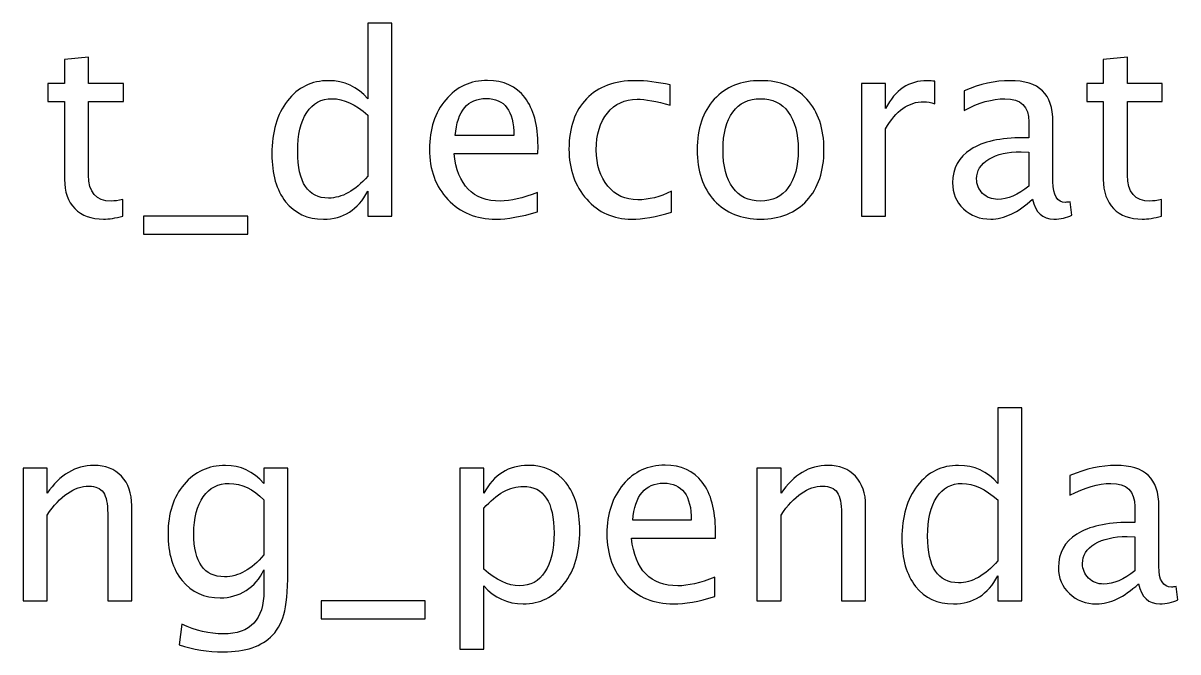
# Model space of a CAD drawing. Header units: centimetres. Extents: x -44 to 28.8, y -28.8 to 43.3.
# Drawn here: x -14.02 to -4.25, y 37.99 to 43.3 of the extents above; entities that cross this region are included whole.
import ezdxf

# ---------------------------------------------------------------- set-up
doc = ezdxf.new("R2010")
doc.units = ezdxf.units.CM
doc.header["$MEASUREMENT"] = 0
doc.layers.add('Layer 1', color=7, linetype='Continuous')

msp = doc.modelspace()

# ---------------------------------------------------------------- linework, layer by layer
at = {"layer": 'Layer 1'}
for points, knots in [([(-11.10209, 41.67044), (-11.10209, 41.67044), (-11.10209, 41.88105), (-11.10209, 41.88105), (-11.10209, 41.88105), (-11.18499, 41.72371), (-11.30987, 41.64504), (-11.47674, 41.64504), (-11.47674, 41.64504), (-11.6122, 41.64504), (-11.71874, 41.69408), (-11.79635, 41.7925), (-11.79635, 41.7925), (-11.87396, 41.89093), (-11.91277, 42.02534), (-11.91277, 42.19573), (-11.91277, 42.19573), (-11.91277, 42.38199), (-11.86867, 42.53192), (-11.78083, 42.64552), (-11.78083, 42.64552), (-11.69264, 42.75876), (-11.57692, 42.81556), (-11.43334, 42.81556), (-11.43334, 42.81556), (-11.30035, 42.81556), (-11.18957, 42.76476), (-11.10209, 42.66281), (-11.10209, 42.66281), (-11.10209, 42.66281), (-11.10209, 43.30239), (-11.10209, 43.30239), (-11.10209, 43.30239), (-11.10209, 43.30239), (-10.89888, 43.30239), (-10.89888, 43.30239), (-10.89888, 43.30239), (-10.89888, 43.30239), (-10.89888, 41.67044), (-10.89888, 41.67044), (-10.89888, 41.67044), (-10.89888, 41.67044), (-11.10209, 41.67044), (-11.10209, 41.67044)], [0, 0, 0, 0, 0.0833333, 0.0833333, 0.0833333, 0.0833333, 0.1666667, 0.1666667, 0.1666667, 0.1666667, 0.25, 0.25, 0.25, 0.25, 0.3333333, 0.3333333, 0.3333333, 0.3333333, 0.4166667, 0.4166667, 0.4166667, 0.4166667, 0.5, 0.5, 0.5, 0.5, 0.5833333, 0.5833333, 0.5833333, 0.5833333, 0.6666667, 0.6666667, 0.6666667, 0.6666667, 0.75, 0.75, 0.75, 0.75, 0.8333333, 0.8333333, 0.8333333, 0.8333333, 1, 1, 1, 1]), ([(-13.17219, 41.67079), (-13.23498, 41.65351), (-13.28966, 41.64504), (-13.33588, 41.64504), (-13.33588, 41.64504), (-13.43959, 41.64504), (-13.52038, 41.67467), (-13.57824, 41.73394), (-13.57824, 41.73394), (-13.63645, 41.79321), (-13.66537, 41.8754), (-13.66537, 41.98088), (-13.66537, 41.98088), (-13.66537, 41.98088), (-13.66537, 42.63987), (-13.66537, 42.63987), (-13.66537, 42.63987), (-13.66537, 42.63987), (-13.80578, 42.63987), (-13.80578, 42.63987), (-13.80578, 42.63987), (-13.80578, 42.63987), (-13.80578, 42.79228), (-13.80578, 42.79228), (-13.80578, 42.79228), (-13.80578, 42.79228), (-13.66537, 42.79228), (-13.66537, 42.79228), (-13.66537, 42.79228), (-13.66537, 42.79228), (-13.66537, 42.99512), (-13.66537, 42.99512), (-13.66537, 42.99512), (-13.66537, 42.99512), (-13.46217, 43.01453), (-13.46217, 43.01453), (-13.46217, 43.01453), (-13.46217, 43.01453), (-13.46217, 42.79228), (-13.46217, 42.79228), (-13.46217, 42.79228), (-13.46217, 42.79228), (-13.16796, 42.79228), (-13.16796, 42.79228), (-13.16796, 42.79228), (-13.16796, 42.79228), (-13.16796, 42.63987), (-13.16796, 42.63987), (-13.16796, 42.63987), (-13.16796, 42.63987), (-13.46217, 42.63987), (-13.46217, 42.63987), (-13.46217, 42.63987), (-13.46217, 42.63987), (-13.46217, 42.01757), (-13.46217, 42.01757), (-13.46217, 42.01757), (-13.46217, 41.87082), (-13.39832, 41.79744), (-13.27097, 41.79744), (-13.27097, 41.79744), (-13.2438, 41.79744), (-13.21099, 41.80203), (-13.17219, 41.81085), (-13.17219, 41.81085), (-13.17219, 41.81085), (-13.17219, 41.67079), (-13.17219, 41.67079)], [0, 0, 0, 0, 0.0555556, 0.0555556, 0.0555556, 0.0555556, 0.1111111, 0.1111111, 0.1111111, 0.1111111, 0.1666667, 0.1666667, 0.1666667, 0.1666667, 0.2222222, 0.2222222, 0.2222222, 0.2222222, 0.2777778, 0.2777778, 0.2777778, 0.2777778, 0.3333333, 0.3333333, 0.3333333, 0.3333333, 0.3888889, 0.3888889, 0.3888889, 0.3888889, 0.4444444, 0.4444444, 0.4444444, 0.4444444, 0.5, 0.5, 0.5, 0.5, 0.5555556, 0.5555556, 0.5555556, 0.5555556, 0.6111111, 0.6111111, 0.6111111, 0.6111111, 0.6666667, 0.6666667, 0.6666667, 0.6666667, 0.7222222, 0.7222222, 0.7222222, 0.7222222, 0.7777778, 0.7777778, 0.7777778, 0.7777778, 0.8333333, 0.8333333, 0.8333333, 0.8333333, 0.8888889, 0.8888889, 0.8888889, 0.8888889, 1, 1, 1, 1]), ([(-4.39154, 41.67079), (-4.45433, 41.65351), (-4.50901, 41.64504), (-4.55523, 41.64504), (-4.55523, 41.64504), (-4.65894, 41.64504), (-4.73973, 41.67467), (-4.79759, 41.73394), (-4.79759, 41.73394), (-4.8558, 41.79321), (-4.88472, 41.8754), (-4.88472, 41.98088), (-4.88472, 41.98088), (-4.88472, 41.98088), (-4.88472, 42.63987), (-4.88472, 42.63987), (-4.88472, 42.63987), (-4.88472, 42.63987), (-5.02513, 42.63987), (-5.02513, 42.63987), (-5.02513, 42.63987), (-5.02513, 42.63987), (-5.02513, 42.79228), (-5.02513, 42.79228), (-5.02513, 42.79228), (-5.02513, 42.79228), (-4.88472, 42.79228), (-4.88472, 42.79228), (-4.88472, 42.79228), (-4.88472, 42.79228), (-4.88472, 42.99512), (-4.88472, 42.99512), (-4.88472, 42.99512), (-4.88472, 42.99512), (-4.68152, 43.01453), (-4.68152, 43.01453), (-4.68152, 43.01453), (-4.68152, 43.01453), (-4.68152, 42.79228), (-4.68152, 42.79228), (-4.68152, 42.79228), (-4.68152, 42.79228), (-4.38731, 42.79228), (-4.38731, 42.79228), (-4.38731, 42.79228), (-4.38731, 42.79228), (-4.38731, 42.63987), (-4.38731, 42.63987), (-4.38731, 42.63987), (-4.38731, 42.63987), (-4.68152, 42.63987), (-4.68152, 42.63987), (-4.68152, 42.63987), (-4.68152, 42.63987), (-4.68152, 42.01757), (-4.68152, 42.01757), (-4.68152, 42.01757), (-4.68152, 41.87082), (-4.61767, 41.79744), (-4.49032, 41.79744), (-4.49032, 41.79744), (-4.46315, 41.79744), (-4.43034, 41.80203), (-4.39154, 41.81085), (-4.39154, 41.81085), (-4.39154, 41.81085), (-4.39154, 41.67079), (-4.39154, 41.67079)], [0, 0, 0, 0, 0.0555556, 0.0555556, 0.0555556, 0.0555556, 0.1111111, 0.1111111, 0.1111111, 0.1111111, 0.1666667, 0.1666667, 0.1666667, 0.1666667, 0.2222222, 0.2222222, 0.2222222, 0.2222222, 0.2777778, 0.2777778, 0.2777778, 0.2777778, 0.3333333, 0.3333333, 0.3333333, 0.3333333, 0.3888889, 0.3888889, 0.3888889, 0.3888889, 0.4444444, 0.4444444, 0.4444444, 0.4444444, 0.5, 0.5, 0.5, 0.5, 0.5555556, 0.5555556, 0.5555556, 0.5555556, 0.6111111, 0.6111111, 0.6111111, 0.6111111, 0.6666667, 0.6666667, 0.6666667, 0.6666667, 0.7222222, 0.7222222, 0.7222222, 0.7222222, 0.7777778, 0.7777778, 0.7777778, 0.7777778, 0.8333333, 0.8333333, 0.8333333, 0.8333333, 0.8888889, 0.8888889, 0.8888889, 0.8888889, 1, 1, 1, 1]), ([(-9.6684, 41.70642), (-9.80492, 41.6655), (-9.92169, 41.64504), (-10.01906, 41.64504), (-10.01906, 41.64504), (-10.18522, 41.64504), (-10.32033, 41.70007), (-10.4244, 41.80979), (-10.4244, 41.80979), (-10.52847, 41.9195), (-10.58068, 42.06167), (-10.58068, 42.23665), (-10.58068, 42.23665), (-10.58068, 42.40634), (-10.53482, 42.54568), (-10.44274, 42.65469), (-10.44274, 42.65469), (-10.35067, 42.76335), (-10.23284, 42.81768), (-10.08926, 42.81768), (-10.08926, 42.81768), (-9.95344, 42.81768), (-9.84831, 42.76934), (-9.77423, 42.67268), (-9.77423, 42.67268), (-9.70015, 42.57602), (-9.6631, 42.43914), (-9.6631, 42.2617), (-9.6631, 42.2617), (-9.6631, 42.2617), (-9.66416, 42.19961), (-9.66416, 42.19961), (-9.66416, 42.19961), (-9.66416, 42.19961), (-10.37325, 42.19961), (-10.37325, 42.19961), (-10.37325, 42.19961), (-10.34361, 41.9315), (-10.21273, 41.79744), (-9.98096, 41.79744), (-9.98096, 41.79744), (-9.89594, 41.79744), (-9.79187, 41.82143), (-9.6684, 41.86941), (-9.6684, 41.86941), (-9.6684, 41.86941), (-9.6684, 41.70642), (-9.6684, 41.70642)], [0, 0, 0, 0, 0.0769231, 0.0769231, 0.0769231, 0.0769231, 0.1538462, 0.1538462, 0.1538462, 0.1538462, 0.2307692, 0.2307692, 0.2307692, 0.2307692, 0.3076923, 0.3076923, 0.3076923, 0.3076923, 0.3846154, 0.3846154, 0.3846154, 0.3846154, 0.4615385, 0.4615385, 0.4615385, 0.4615385, 0.5384615, 0.5384615, 0.5384615, 0.5384615, 0.6153846, 0.6153846, 0.6153846, 0.6153846, 0.6923077, 0.6923077, 0.6923077, 0.6923077, 0.7692308, 0.7692308, 0.7692308, 0.7692308, 0.8461538, 0.8461538, 0.8461538, 0.8461538, 1, 1, 1, 1]), ([(-8.53351, 41.70431), (-8.66509, 41.6648), (-8.77869, 41.64504), (-8.87429, 41.64504), (-8.87429, 41.64504), (-9.02598, 41.64504), (-9.15157, 41.70113), (-9.25141, 41.81296), (-9.25141, 41.81296), (-9.35125, 41.92515), (-9.40134, 42.06661), (-9.40134, 42.237), (-9.40134, 42.237), (-9.40134, 42.41904), (-9.35195, 42.56121), (-9.25317, 42.66281), (-9.25317, 42.66281), (-9.15439, 42.76476), (-9.01646, 42.81556), (-8.83936, 42.81556), (-8.83936, 42.81556), (-8.75223, 42.81556), (-8.65416, 42.80356), (-8.54621, 42.77958), (-8.54621, 42.77958), (-8.54621, 42.77958), (-8.54621, 42.60812), (-8.54621, 42.60812), (-8.54621, 42.60812), (-8.66086, 42.64199), (-8.75434, 42.65892), (-8.82631, 42.65892), (-8.82631, 42.65892), (-8.93073, 42.65892), (-9.01434, 42.61977), (-9.07678, 42.5418), (-9.07678, 42.5418), (-9.13923, 42.46384), (-9.17062, 42.35977), (-9.17062, 42.22995), (-9.17062, 42.22995), (-9.17062, 42.104), (-9.13817, 42.0024), (-9.07361, 41.92444), (-9.07361, 41.92444), (-9.00905, 41.84683), (-8.92474, 41.80802), (-8.81996, 41.80802), (-8.81996, 41.80802), (-8.72718, 41.80802), (-8.63193, 41.83201), (-8.53351, 41.87999), (-8.53351, 41.87999), (-8.53351, 41.87999), (-8.53351, 41.70431), (-8.53351, 41.70431)], [0, 0, 0, 0, 0.0666667, 0.0666667, 0.0666667, 0.0666667, 0.1333333, 0.1333333, 0.1333333, 0.1333333, 0.2, 0.2, 0.2, 0.2, 0.2666667, 0.2666667, 0.2666667, 0.2666667, 0.3333333, 0.3333333, 0.3333333, 0.3333333, 0.4, 0.4, 0.4, 0.4, 0.4666667, 0.4666667, 0.4666667, 0.4666667, 0.5333333, 0.5333333, 0.5333333, 0.5333333, 0.6, 0.6, 0.6, 0.6, 0.6666667, 0.6666667, 0.6666667, 0.6666667, 0.7333333, 0.7333333, 0.7333333, 0.7333333, 0.8, 0.8, 0.8, 0.8, 0.8666667, 0.8666667, 0.8666667, 0.8666667, 1, 1, 1, 1]), ([(-7.78173, 41.64504), (-7.94648, 41.64504), (-8.07701, 41.6976), (-8.17296, 41.80273), (-8.17296, 41.80273), (-8.26927, 41.90786), (-8.31725, 42.05074), (-8.31725, 42.231), (-8.31725, 42.231), (-8.31725, 42.41092), (-8.26927, 42.55344), (-8.17296, 42.65822), (-8.17296, 42.65822), (-8.07701, 42.76299), (-7.94648, 42.81556), (-7.78173, 42.81556), (-7.78173, 42.81556), (-7.61698, 42.81556), (-7.48646, 42.76299), (-7.3905, 42.65822), (-7.3905, 42.65822), (-7.29419, 42.55344), (-7.24621, 42.41092), (-7.24621, 42.231), (-7.24621, 42.231), (-7.24621, 42.05074), (-7.29419, 41.90786), (-7.3905, 41.80273), (-7.3905, 41.80273), (-7.48646, 41.6976), (-7.61698, 41.64504), (-7.78173, 41.64504)], [0, 0, 0, 0, 0.1111111, 0.1111111, 0.1111111, 0.1111111, 0.2222222, 0.2222222, 0.2222222, 0.2222222, 0.3333333, 0.3333333, 0.3333333, 0.3333333, 0.4444444, 0.4444444, 0.4444444, 0.4444444, 0.5555556, 0.5555556, 0.5555556, 0.5555556, 0.6666667, 0.6666667, 0.6666667, 0.6666667, 0.7777778, 0.7777778, 0.7777778, 0.7777778, 1, 1, 1, 1]), ([(-6.92801, 41.67044), (-6.92801, 41.67044), (-6.92801, 42.79228), (-6.92801, 42.79228), (-6.92801, 42.79228), (-6.92801, 42.79228), (-6.72481, 42.79228), (-6.72481, 42.79228), (-6.72481, 42.79228), (-6.72481, 42.79228), (-6.72481, 42.58026), (-6.72481, 42.58026), (-6.72481, 42.58026), (-6.64402, 42.73724), (-6.5269, 42.81556), (-6.37309, 42.81556), (-6.37309, 42.81556), (-6.35228, 42.81556), (-6.3304, 42.81379), (-6.30783, 42.81027), (-6.30783, 42.81027), (-6.30783, 42.81027), (-6.30783, 42.62012), (-6.30783, 42.62012), (-6.30783, 42.62012), (-6.3431, 42.63176), (-6.37415, 42.63776), (-6.40096, 42.63776), (-6.40096, 42.63776), (-6.53008, 42.63776), (-6.63803, 42.56156), (-6.72481, 42.40881), (-6.72481, 42.40881), (-6.72481, 42.40881), (-6.72481, 41.67044), (-6.72481, 41.67044), (-6.72481, 41.67044), (-6.72481, 41.67044), (-6.92801, 41.67044), (-6.92801, 41.67044)], [0, 0, 0, 0, 0.0909091, 0.0909091, 0.0909091, 0.0909091, 0.1818182, 0.1818182, 0.1818182, 0.1818182, 0.2727273, 0.2727273, 0.2727273, 0.2727273, 0.3636364, 0.3636364, 0.3636364, 0.3636364, 0.4545455, 0.4545455, 0.4545455, 0.4545455, 0.5454545, 0.5454545, 0.5454545, 0.5454545, 0.6363636, 0.6363636, 0.6363636, 0.6363636, 0.7272727, 0.7272727, 0.7272727, 0.7272727, 0.8181818, 0.8181818, 0.8181818, 0.8181818, 1, 1, 1, 1]), ([(-5.48374, 41.81332), (-5.6058, 41.70113), (-5.72327, 41.64504), (-5.83616, 41.64504), (-5.83616, 41.64504), (-5.92894, 41.64504), (-6.0062, 41.67397), (-6.06723, 41.73218), (-6.06723, 41.73218), (-6.12861, 41.79038), (-6.15931, 41.86376), (-6.15931, 41.95231), (-6.15931, 41.95231), (-6.15931, 42.07472), (-6.1078, 42.16892), (-6.00479, 42.23453), (-6.00479, 42.23453), (-5.90178, 42.30015), (-5.75396, 42.33296), (-5.56135, 42.33296), (-5.56135, 42.33296), (-5.56135, 42.33296), (-5.51372, 42.33296), (-5.51372, 42.33296), (-5.51372, 42.33296), (-5.51372, 42.33296), (-5.51372, 42.46807), (-5.51372, 42.46807), (-5.51372, 42.46807), (-5.51372, 42.59825), (-5.58146, 42.66316), (-5.71728, 42.66316), (-5.71728, 42.66316), (-5.8224, 42.66316), (-5.93741, 42.63), (-6.06194, 42.56367), (-6.06194, 42.56367), (-6.06194, 42.56367), (-6.06194, 42.73089), (-6.06194, 42.73089), (-6.06194, 42.73089), (-5.92506, 42.78734), (-5.79594, 42.81556), (-5.67494, 42.81556), (-5.67494, 42.81556), (-5.55041, 42.81556), (-5.45834, 42.78734), (-5.39942, 42.73054), (-5.39942, 42.73054), (-5.34016, 42.67374), (-5.31052, 42.58625), (-5.31052, 42.46807), (-5.31052, 42.46807), (-5.31052, 42.46807), (-5.31052, 41.96113), (-5.31052, 41.96113), (-5.31052, 41.96113), (-5.31052, 41.84507), (-5.27489, 41.78686), (-5.20328, 41.78686), (-5.20328, 41.78686), (-5.19446, 41.78686), (-5.1814, 41.78827), (-5.16412, 41.79109), (-5.16412, 41.79109), (-5.16412, 41.79109), (-5.14965, 41.6782), (-5.14965, 41.6782), (-5.14965, 41.6782), (-5.19587, 41.65598), (-5.24667, 41.64504), (-5.30241, 41.64504), (-5.30241, 41.64504), (-5.39731, 41.64504), (-5.45763, 41.70113), (-5.48374, 41.81332)], [0, 0, 0, 0, 0.05, 0.05, 0.05, 0.05, 0.1, 0.1, 0.1, 0.1, 0.15, 0.15, 0.15, 0.15, 0.2, 0.2, 0.2, 0.2, 0.25, 0.25, 0.25, 0.25, 0.3, 0.3, 0.3, 0.3, 0.35, 0.35, 0.35, 0.35, 0.4, 0.4, 0.4, 0.4, 0.45, 0.45, 0.45, 0.45, 0.5, 0.5, 0.5, 0.5, 0.55, 0.55, 0.55, 0.55, 0.6, 0.6, 0.6, 0.6, 0.65, 0.65, 0.65, 0.65, 0.7, 0.7, 0.7, 0.7, 0.75, 0.75, 0.75, 0.75, 0.8, 0.8, 0.8, 0.8, 0.85, 0.85, 0.85, 0.85, 0.9, 0.9, 0.9, 0.9, 1, 1, 1, 1]), ([(-11.10209, 42.52381), (-11.20757, 42.61659), (-11.3074, 42.66316), (-11.40195, 42.66316), (-11.40195, 42.66316), (-11.49508, 42.66316), (-11.56705, 42.62435), (-11.6182, 42.54639), (-11.6182, 42.54639), (-11.66935, 42.46878), (-11.69475, 42.35871), (-11.69475, 42.21619), (-11.69475, 42.21619), (-11.69475, 41.95407), (-11.60797, 41.82284), (-11.43405, 41.82284), (-11.43405, 41.82284), (-11.32116, 41.82284), (-11.21039, 41.88458), (-11.10209, 42.0077), (-11.10209, 42.0077), (-11.10209, 42.0077), (-11.10209, 42.52381), (-11.10209, 42.52381)], [0, 0, 0, 0, 0.1428571, 0.1428571, 0.1428571, 0.1428571, 0.2857143, 0.2857143, 0.2857143, 0.2857143, 0.4285714, 0.4285714, 0.4285714, 0.4285714, 0.5714286, 0.5714286, 0.5714286, 0.5714286, 0.7142857, 0.7142857, 0.7142857, 0.7142857, 1, 1, 1, 1]), ([(-10.36266, 42.35201), (-10.36266, 42.35201), (-9.86736, 42.35201), (-9.86736, 42.35201), (-9.86736, 42.35201), (-9.86736, 42.56085), (-9.94533, 42.66527), (-10.1009, 42.66527), (-10.1009, 42.66527), (-10.25753, 42.66527), (-10.34467, 42.56085), (-10.36266, 42.35201)], [0, 0, 0, 0, 0.25, 0.25, 0.25, 0.25, 0.5, 0.5, 0.5, 0.5, 1, 1, 1, 1]), ([(-7.78209, 41.79744), (-7.68154, 41.79744), (-7.60323, 41.83519), (-7.54749, 41.91103), (-7.54749, 41.91103), (-7.4921, 41.98653), (-7.46423, 42.09342), (-7.46423, 42.231), (-7.46423, 42.231), (-7.46423, 42.36824), (-7.4921, 42.47477), (-7.54749, 42.55027), (-7.54749, 42.55027), (-7.60323, 42.62541), (-7.68154, 42.66316), (-7.78209, 42.66316), (-7.78209, 42.66316), (-7.88298, 42.66316), (-7.9613, 42.62541), (-8.01633, 42.55027), (-8.01633, 42.55027), (-8.07172, 42.47477), (-8.09923, 42.36824), (-8.09923, 42.231), (-8.09923, 42.231), (-8.09923, 42.09342), (-8.07172, 41.98653), (-8.01633, 41.91103), (-8.01633, 41.91103), (-7.9613, 41.83519), (-7.88298, 41.79744), (-7.78209, 41.79744)], [0, 0, 0, 0, 0.1111111, 0.1111111, 0.1111111, 0.1111111, 0.2222222, 0.2222222, 0.2222222, 0.2222222, 0.3333333, 0.3333333, 0.3333333, 0.3333333, 0.4444444, 0.4444444, 0.4444444, 0.4444444, 0.5555556, 0.5555556, 0.5555556, 0.5555556, 0.6666667, 0.6666667, 0.6666667, 0.6666667, 0.7777778, 0.7777778, 0.7777778, 0.7777778, 1, 1, 1, 1]), ([(-5.51372, 41.92409), (-5.51372, 41.92409), (-5.51372, 42.21231), (-5.51372, 42.21231), (-5.51372, 42.21231), (-5.51372, 42.21231), (-5.57899, 42.21442), (-5.57899, 42.21442), (-5.57899, 42.21442), (-5.69188, 42.21442), (-5.78289, 42.19361), (-5.85239, 42.15198), (-5.85239, 42.15198), (-5.92153, 42.11), (-5.95611, 42.05462), (-5.95611, 41.98547), (-5.95611, 41.98547), (-5.95611, 41.93714), (-5.93882, 41.89622), (-5.9046, 41.8627), (-5.9046, 41.8627), (-5.87003, 41.82919), (-5.82805, 41.81226), (-5.77831, 41.81226), (-5.77831, 41.81226), (-5.69364, 41.81226), (-5.60544, 41.84965), (-5.51372, 41.92409)], [0, 0, 0, 0, 0.125, 0.125, 0.125, 0.125, 0.25, 0.25, 0.25, 0.25, 0.375, 0.375, 0.375, 0.375, 0.5, 0.5, 0.5, 0.5, 0.625, 0.625, 0.625, 0.625, 0.75, 0.75, 0.75, 0.75, 1, 1, 1, 1]), ([(-12.99651, 41.51804), (-12.99651, 41.51804), (-12.99651, 41.67044), (-12.99651, 41.67044), (-12.99651, 41.67044), (-12.99651, 41.67044), (-12.11598, 41.67044), (-12.11598, 41.67044), (-12.11598, 41.67044), (-12.11598, 41.67044), (-12.11598, 41.51804), (-12.11598, 41.51804), (-12.11598, 41.51804), (-12.11598, 41.51804), (-12.99651, 41.51804), (-12.99651, 41.51804)], [0, 0, 0, 0, 0.2, 0.2, 0.2, 0.2, 0.4, 0.4, 0.4, 0.4, 0.6, 0.6, 0.6, 0.6, 1, 1, 1, 1]), ([(-5.77688, 38.41783), (-5.77688, 38.41783), (-5.77688, 38.62844), (-5.77688, 38.62844), (-5.77688, 38.62844), (-5.85978, 38.4711), (-5.98466, 38.39243), (-6.15153, 38.39243), (-6.15153, 38.39243), (-6.28699, 38.39243), (-6.39353, 38.44147), (-6.47114, 38.53989), (-6.47114, 38.53989), (-6.54875, 38.63832), (-6.58756, 38.77273), (-6.58756, 38.94312), (-6.58756, 38.94312), (-6.58756, 39.12938), (-6.54346, 39.27931), (-6.45562, 39.39291), (-6.45562, 39.39291), (-6.36743, 39.50615), (-6.25171, 39.56295), (-6.10813, 39.56295), (-6.10813, 39.56295), (-5.97514, 39.56295), (-5.86436, 39.51215), (-5.77688, 39.4102), (-5.77688, 39.4102), (-5.77688, 39.4102), (-5.77688, 40.04978), (-5.77688, 40.04978), (-5.77688, 40.04978), (-5.77688, 40.04978), (-5.57367, 40.04978), (-5.57367, 40.04978), (-5.57367, 40.04978), (-5.57367, 40.04978), (-5.57367, 38.41783), (-5.57367, 38.41783), (-5.57367, 38.41783), (-5.57367, 38.41783), (-5.77688, 38.41783), (-5.77688, 38.41783)], [0, 0, 0, 0, 0.0833333, 0.0833333, 0.0833333, 0.0833333, 0.1666667, 0.1666667, 0.1666667, 0.1666667, 0.25, 0.25, 0.25, 0.25, 0.3333333, 0.3333333, 0.3333333, 0.3333333, 0.4166667, 0.4166667, 0.4166667, 0.4166667, 0.5, 0.5, 0.5, 0.5, 0.5833333, 0.5833333, 0.5833333, 0.5833333, 0.6666667, 0.6666667, 0.6666667, 0.6666667, 0.75, 0.75, 0.75, 0.75, 0.8333333, 0.8333333, 0.8333333, 0.8333333, 1, 1, 1, 1]), ([(-14.01567, 38.41783), (-14.01567, 38.41783), (-14.01567, 39.53967), (-14.01567, 39.53967), (-14.01567, 39.53967), (-14.01567, 39.53967), (-13.81247, 39.53967), (-13.81247, 39.53967), (-13.81247, 39.53967), (-13.81247, 39.53967), (-13.81247, 39.32765), (-13.81247, 39.32765), (-13.81247, 39.32765), (-13.70487, 39.48463), (-13.57293, 39.56295), (-13.417, 39.56295), (-13.417, 39.56295), (-13.31893, 39.56295), (-13.24097, 39.53226), (-13.18347, 39.47052), (-13.18347, 39.47052), (-13.12596, 39.40914), (-13.09703, 39.32623), (-13.09703, 39.22252), (-13.09703, 39.22252), (-13.09703, 39.22252), (-13.09703, 38.41783), (-13.09703, 38.41783), (-13.09703, 38.41783), (-13.09703, 38.41783), (-13.30024, 38.41783), (-13.30024, 38.41783), (-13.30024, 38.41783), (-13.30024, 38.41783), (-13.30024, 39.1562), (-13.30024, 39.1562), (-13.30024, 39.1562), (-13.30024, 39.23945), (-13.31258, 39.29872), (-13.33692, 39.334), (-13.33692, 39.334), (-13.36162, 39.36963), (-13.40219, 39.38726), (-13.45899, 39.38726), (-13.45899, 39.38726), (-13.58387, 39.38726), (-13.7017, 39.30577), (-13.81247, 39.14279), (-13.81247, 39.14279), (-13.81247, 39.14279), (-13.81247, 38.41783), (-13.81247, 38.41783), (-13.81247, 38.41783), (-13.81247, 38.41783), (-14.01567, 38.41783), (-14.01567, 38.41783)], [0, 0, 0, 0, 0.0666667, 0.0666667, 0.0666667, 0.0666667, 0.1333333, 0.1333333, 0.1333333, 0.1333333, 0.2, 0.2, 0.2, 0.2, 0.2666667, 0.2666667, 0.2666667, 0.2666667, 0.3333333, 0.3333333, 0.3333333, 0.3333333, 0.4, 0.4, 0.4, 0.4, 0.4666667, 0.4666667, 0.4666667, 0.4666667, 0.5333333, 0.5333333, 0.5333333, 0.5333333, 0.6, 0.6, 0.6, 0.6, 0.6666667, 0.6666667, 0.6666667, 0.6666667, 0.7333333, 0.7333333, 0.7333333, 0.7333333, 0.8, 0.8, 0.8, 0.8, 0.8666667, 0.8666667, 0.8666667, 0.8666667, 1, 1, 1, 1]), ([(-12.69769, 38.0453), (-12.69769, 38.0453), (-12.6737, 38.22098), (-12.6737, 38.22098), (-12.6737, 38.22098), (-12.55587, 38.16595), (-12.4391, 38.13843), (-12.32374, 38.13843), (-12.32374, 38.13843), (-12.09479, 38.13843), (-11.98014, 38.25979), (-11.98014, 38.50214), (-11.98014, 38.50214), (-11.98014, 38.50214), (-11.98014, 38.67853), (-11.98014, 38.67853), (-11.98014, 38.67853), (-12.01541, 38.6041), (-12.06551, 38.54659), (-12.13077, 38.50532), (-12.13077, 38.50532), (-12.19604, 38.46404), (-12.26871, 38.44323), (-12.34879, 38.44323), (-12.34879, 38.44323), (-12.48461, 38.44323), (-12.59221, 38.49191), (-12.67158, 38.58928), (-12.67158, 38.58928), (-12.75096, 38.68665), (-12.79082, 38.81859), (-12.79082, 38.9851), (-12.79082, 38.9851), (-12.79082, 39.15549), (-12.74566, 39.29448), (-12.65535, 39.40208), (-12.65535, 39.40208), (-12.56469, 39.50933), (-12.44792, 39.56295), (-12.30434, 39.56295), (-12.30434, 39.56295), (-12.17875, 39.56295), (-12.07045, 39.51215), (-11.98014, 39.4102), (-11.98014, 39.4102), (-11.98014, 39.4102), (-11.98014, 39.53967), (-11.98014, 39.53967), (-11.98014, 39.53967), (-11.98014, 39.53967), (-11.77693, 39.53967), (-11.77693, 39.53967), (-11.77693, 39.53967), (-11.77693, 39.53967), (-11.77693, 38.72404), (-11.77693, 38.72404), (-11.77693, 38.72404), (-11.77693, 38.54871), (-11.78611, 38.41889), (-11.80445, 38.33457), (-11.80445, 38.33457), (-11.82244, 38.25026), (-11.85702, 38.18112), (-11.90711, 38.12749), (-11.90711, 38.12749), (-11.99601, 38.0333), (-12.135, 37.98603), (-12.32374, 37.98603), (-12.32374, 37.98603), (-12.45321, 37.98603), (-12.57774, 38.00578), (-12.69769, 38.0453)], [0, 0, 0, 0, 0.0526316, 0.0526316, 0.0526316, 0.0526316, 0.1052632, 0.1052632, 0.1052632, 0.1052632, 0.1578947, 0.1578947, 0.1578947, 0.1578947, 0.2105263, 0.2105263, 0.2105263, 0.2105263, 0.2631579, 0.2631579, 0.2631579, 0.2631579, 0.3157895, 0.3157895, 0.3157895, 0.3157895, 0.3684211, 0.3684211, 0.3684211, 0.3684211, 0.4210526, 0.4210526, 0.4210526, 0.4210526, 0.4736842, 0.4736842, 0.4736842, 0.4736842, 0.5263158, 0.5263158, 0.5263158, 0.5263158, 0.5789474, 0.5789474, 0.5789474, 0.5789474, 0.6315789, 0.6315789, 0.6315789, 0.6315789, 0.6842105, 0.6842105, 0.6842105, 0.6842105, 0.7368421, 0.7368421, 0.7368421, 0.7368421, 0.7894737, 0.7894737, 0.7894737, 0.7894737, 0.8421053, 0.8421053, 0.8421053, 0.8421053, 0.8947368, 0.8947368, 0.8947368, 0.8947368, 1, 1, 1, 1]), ([(-10.32384, 38.00931), (-10.32384, 38.00931), (-10.32384, 39.53967), (-10.32384, 39.53967), (-10.32384, 39.53967), (-10.32384, 39.53967), (-10.12064, 39.53967), (-10.12064, 39.53967), (-10.12064, 39.53967), (-10.12064, 39.53967), (-10.12064, 39.32765), (-10.12064, 39.32765), (-10.12064, 39.32765), (-10.03738, 39.48463), (-9.91215, 39.56295), (-9.74528, 39.56295), (-9.74528, 39.56295), (-9.61017, 39.56295), (-9.50398, 39.51391), (-9.42637, 39.41549), (-9.42637, 39.41549), (-9.34876, 39.31706), (-9.30995, 39.18265), (-9.30995, 39.01226), (-9.30995, 39.01226), (-9.30995, 38.8267), (-9.35405, 38.67677), (-9.44189, 38.56317), (-9.44189, 38.56317), (-9.52974, 38.44923), (-9.64545, 38.39243), (-9.78867, 38.39243), (-9.78867, 38.39243), (-9.92167, 38.39243), (-10.03244, 38.44323), (-10.12064, 38.54518), (-10.12064, 38.54518), (-10.12064, 38.54518), (-10.12064, 38.00931), (-10.12064, 38.00931), (-10.12064, 38.00931), (-10.12064, 38.00931), (-10.32384, 38.00931), (-10.32384, 38.00931)], [0, 0, 0, 0, 0.0833333, 0.0833333, 0.0833333, 0.0833333, 0.1666667, 0.1666667, 0.1666667, 0.1666667, 0.25, 0.25, 0.25, 0.25, 0.3333333, 0.3333333, 0.3333333, 0.3333333, 0.4166667, 0.4166667, 0.4166667, 0.4166667, 0.5, 0.5, 0.5, 0.5, 0.5833333, 0.5833333, 0.5833333, 0.5833333, 0.6666667, 0.6666667, 0.6666667, 0.6666667, 0.75, 0.75, 0.75, 0.75, 0.8333333, 0.8333333, 0.8333333, 0.8333333, 1, 1, 1, 1]), ([(-8.16837, 38.45381), (-8.30489, 38.41289), (-8.42166, 38.39243), (-8.51903, 38.39243), (-8.51903, 38.39243), (-8.68519, 38.39243), (-8.8203, 38.44746), (-8.92437, 38.55718), (-8.92437, 38.55718), (-9.02844, 38.66689), (-9.08065, 38.80906), (-9.08065, 38.98404), (-9.08065, 38.98404), (-9.08065, 39.15373), (-9.03479, 39.29307), (-8.94271, 39.40208), (-8.94271, 39.40208), (-8.85064, 39.51074), (-8.73281, 39.56507), (-8.58923, 39.56507), (-8.58923, 39.56507), (-8.45341, 39.56507), (-8.34828, 39.51673), (-8.2742, 39.42007), (-8.2742, 39.42007), (-8.20012, 39.32341), (-8.16307, 39.18653), (-8.16307, 39.00909), (-8.16307, 39.00909), (-8.16307, 39.00909), (-8.16413, 38.947), (-8.16413, 38.947), (-8.16413, 38.947), (-8.16413, 38.947), (-8.87322, 38.947), (-8.87322, 38.947), (-8.87322, 38.947), (-8.84358, 38.67889), (-8.7127, 38.54483), (-8.48093, 38.54483), (-8.48093, 38.54483), (-8.39591, 38.54483), (-8.29184, 38.56882), (-8.16837, 38.6168), (-8.16837, 38.6168), (-8.16837, 38.6168), (-8.16837, 38.45381), (-8.16837, 38.45381)], [0, 0, 0, 0, 0.0769231, 0.0769231, 0.0769231, 0.0769231, 0.1538462, 0.1538462, 0.1538462, 0.1538462, 0.2307692, 0.2307692, 0.2307692, 0.2307692, 0.3076923, 0.3076923, 0.3076923, 0.3076923, 0.3846154, 0.3846154, 0.3846154, 0.3846154, 0.4615385, 0.4615385, 0.4615385, 0.4615385, 0.5384615, 0.5384615, 0.5384615, 0.5384615, 0.6153846, 0.6153846, 0.6153846, 0.6153846, 0.6923077, 0.6923077, 0.6923077, 0.6923077, 0.7692308, 0.7692308, 0.7692308, 0.7692308, 0.8461538, 0.8461538, 0.8461538, 0.8461538, 1, 1, 1, 1]), ([(-7.81241, 38.41783), (-7.81241, 38.41783), (-7.81241, 39.53967), (-7.81241, 39.53967), (-7.81241, 39.53967), (-7.81241, 39.53967), (-7.60921, 39.53967), (-7.60921, 39.53967), (-7.60921, 39.53967), (-7.60921, 39.53967), (-7.60921, 39.32765), (-7.60921, 39.32765), (-7.60921, 39.32765), (-7.50161, 39.48463), (-7.36967, 39.56295), (-7.21374, 39.56295), (-7.21374, 39.56295), (-7.11567, 39.56295), (-7.03771, 39.53226), (-6.98021, 39.47052), (-6.98021, 39.47052), (-6.9227, 39.40914), (-6.89377, 39.32623), (-6.89377, 39.22252), (-6.89377, 39.22252), (-6.89377, 39.22252), (-6.89377, 38.41783), (-6.89377, 38.41783), (-6.89377, 38.41783), (-6.89377, 38.41783), (-7.09698, 38.41783), (-7.09698, 38.41783), (-7.09698, 38.41783), (-7.09698, 38.41783), (-7.09698, 39.1562), (-7.09698, 39.1562), (-7.09698, 39.1562), (-7.09698, 39.23945), (-7.10932, 39.29872), (-7.13366, 39.334), (-7.13366, 39.334), (-7.15836, 39.36963), (-7.19893, 39.38726), (-7.25573, 39.38726), (-7.25573, 39.38726), (-7.38061, 39.38726), (-7.49844, 39.30577), (-7.60921, 39.14279), (-7.60921, 39.14279), (-7.60921, 39.14279), (-7.60921, 38.41783), (-7.60921, 38.41783), (-7.60921, 38.41783), (-7.60921, 38.41783), (-7.81241, 38.41783), (-7.81241, 38.41783)], [0, 0, 0, 0, 0.0666667, 0.0666667, 0.0666667, 0.0666667, 0.1333333, 0.1333333, 0.1333333, 0.1333333, 0.2, 0.2, 0.2, 0.2, 0.2666667, 0.2666667, 0.2666667, 0.2666667, 0.3333333, 0.3333333, 0.3333333, 0.3333333, 0.4, 0.4, 0.4, 0.4, 0.4666667, 0.4666667, 0.4666667, 0.4666667, 0.5333333, 0.5333333, 0.5333333, 0.5333333, 0.6, 0.6, 0.6, 0.6, 0.6666667, 0.6666667, 0.6666667, 0.6666667, 0.7333333, 0.7333333, 0.7333333, 0.7333333, 0.8, 0.8, 0.8, 0.8, 0.8666667, 0.8666667, 0.8666667, 0.8666667, 1, 1, 1, 1]), ([(-4.58837, 38.56071), (-4.71043, 38.44852), (-4.8279, 38.39243), (-4.94079, 38.39243), (-4.94079, 38.39243), (-5.03357, 38.39243), (-5.11083, 38.42136), (-5.17186, 38.47957), (-5.17186, 38.47957), (-5.23324, 38.53777), (-5.26394, 38.61115), (-5.26394, 38.6997), (-5.26394, 38.6997), (-5.26394, 38.82211), (-5.21243, 38.91631), (-5.10942, 38.98192), (-5.10942, 38.98192), (-5.00641, 39.04754), (-4.85859, 39.08035), (-4.66598, 39.08035), (-4.66598, 39.08035), (-4.66598, 39.08035), (-4.61835, 39.08035), (-4.61835, 39.08035), (-4.61835, 39.08035), (-4.61835, 39.08035), (-4.61835, 39.21546), (-4.61835, 39.21546), (-4.61835, 39.21546), (-4.61835, 39.34564), (-4.68609, 39.41055), (-4.82191, 39.41055), (-4.82191, 39.41055), (-4.92703, 39.41055), (-5.04204, 39.37739), (-5.16657, 39.31106), (-5.16657, 39.31106), (-5.16657, 39.31106), (-5.16657, 39.47828), (-5.16657, 39.47828), (-5.16657, 39.47828), (-5.02969, 39.53473), (-4.90057, 39.56295), (-4.77957, 39.56295), (-4.77957, 39.56295), (-4.65504, 39.56295), (-4.56297, 39.53473), (-4.50405, 39.47793), (-4.50405, 39.47793), (-4.44479, 39.42113), (-4.41515, 39.33364), (-4.41515, 39.21546), (-4.41515, 39.21546), (-4.41515, 39.21546), (-4.41515, 38.70852), (-4.41515, 38.70852), (-4.41515, 38.70852), (-4.41515, 38.59246), (-4.37952, 38.53425), (-4.30791, 38.53425), (-4.30791, 38.53425), (-4.29909, 38.53425), (-4.28603, 38.53566), (-4.26875, 38.53848), (-4.26875, 38.53848), (-4.26875, 38.53848), (-4.25428, 38.42559), (-4.25428, 38.42559), (-4.25428, 38.42559), (-4.3005, 38.40337), (-4.3513, 38.39243), (-4.40704, 38.39243), (-4.40704, 38.39243), (-4.50194, 38.39243), (-4.56226, 38.44852), (-4.58837, 38.56071)], [0, 0, 0, 0, 0.05, 0.05, 0.05, 0.05, 0.1, 0.1, 0.1, 0.1, 0.15, 0.15, 0.15, 0.15, 0.2, 0.2, 0.2, 0.2, 0.25, 0.25, 0.25, 0.25, 0.3, 0.3, 0.3, 0.3, 0.35, 0.35, 0.35, 0.35, 0.4, 0.4, 0.4, 0.4, 0.45, 0.45, 0.45, 0.45, 0.5, 0.5, 0.5, 0.5, 0.55, 0.55, 0.55, 0.55, 0.6, 0.6, 0.6, 0.6, 0.65, 0.65, 0.65, 0.65, 0.7, 0.7, 0.7, 0.7, 0.75, 0.75, 0.75, 0.75, 0.8, 0.8, 0.8, 0.8, 0.85, 0.85, 0.85, 0.85, 0.9, 0.9, 0.9, 0.9, 1, 1, 1, 1]), ([(-11.98014, 38.80589), (-11.98014, 38.80589), (-11.98014, 39.2712), (-11.98014, 39.2712), (-11.98014, 39.2712), (-12.06974, 39.36398), (-12.16746, 39.41055), (-12.27294, 39.41055), (-12.27294, 39.41055), (-12.36678, 39.41055), (-12.44016, 39.37315), (-12.49307, 39.29801), (-12.49307, 39.29801), (-12.54634, 39.22322), (-12.5728, 39.11915), (-12.5728, 38.98651), (-12.5728, 38.98651), (-12.5728, 38.74274), (-12.48637, 38.62103), (-12.31316, 38.62103), (-12.31316, 38.62103), (-12.19533, 38.62103), (-12.0842, 38.68277), (-11.98014, 38.80589)], [0, 0, 0, 0, 0.1428571, 0.1428571, 0.1428571, 0.1428571, 0.2857143, 0.2857143, 0.2857143, 0.2857143, 0.4285714, 0.4285714, 0.4285714, 0.4285714, 0.5714286, 0.5714286, 0.5714286, 0.5714286, 0.7142857, 0.7142857, 0.7142857, 0.7142857, 1, 1, 1, 1]), ([(-10.12064, 38.68524), (-10.01586, 38.59175), (-9.91603, 38.54483), (-9.82113, 38.54483), (-9.82113, 38.54483), (-9.72764, 38.54483), (-9.65532, 38.58399), (-9.60452, 38.66195), (-9.60452, 38.66195), (-9.55337, 38.73992), (-9.52797, 38.84963), (-9.52797, 38.99145), (-9.52797, 38.99145), (-9.52797, 39.25391), (-9.61476, 39.38515), (-9.78832, 39.38515), (-9.78832, 39.38515), (-9.90192, 39.38515), (-10.01269, 39.32376), (-10.12064, 39.20065), (-10.12064, 39.20065), (-10.12064, 39.20065), (-10.12064, 38.68524), (-10.12064, 38.68524)], [0, 0, 0, 0, 0.1428571, 0.1428571, 0.1428571, 0.1428571, 0.2857143, 0.2857143, 0.2857143, 0.2857143, 0.4285714, 0.4285714, 0.4285714, 0.4285714, 0.5714286, 0.5714286, 0.5714286, 0.5714286, 0.7142857, 0.7142857, 0.7142857, 0.7142857, 1, 1, 1, 1]), ([(-8.86263, 39.0994), (-8.86263, 39.0994), (-8.36733, 39.0994), (-8.36733, 39.0994), (-8.36733, 39.0994), (-8.36733, 39.30824), (-8.4453, 39.41266), (-8.60087, 39.41266), (-8.60087, 39.41266), (-8.7575, 39.41266), (-8.84464, 39.30824), (-8.86263, 39.0994)], [0, 0, 0, 0, 0.25, 0.25, 0.25, 0.25, 0.5, 0.5, 0.5, 0.5, 1, 1, 1, 1]), ([(-5.77688, 39.2712), (-5.88236, 39.36398), (-5.98219, 39.41055), (-6.07674, 39.41055), (-6.07674, 39.41055), (-6.16987, 39.41055), (-6.24184, 39.37174), (-6.29299, 39.29378), (-6.29299, 39.29378), (-6.34414, 39.21617), (-6.36954, 39.1061), (-6.36954, 38.96358), (-6.36954, 38.96358), (-6.36954, 38.70146), (-6.28276, 38.57023), (-6.10884, 38.57023), (-6.10884, 38.57023), (-5.99595, 38.57023), (-5.88518, 38.63197), (-5.77688, 38.75509), (-5.77688, 38.75509), (-5.77688, 38.75509), (-5.77688, 39.2712), (-5.77688, 39.2712)], [0, 0, 0, 0, 0.1428571, 0.1428571, 0.1428571, 0.1428571, 0.2857143, 0.2857143, 0.2857143, 0.2857143, 0.4285714, 0.4285714, 0.4285714, 0.4285714, 0.5714286, 0.5714286, 0.5714286, 0.5714286, 0.7142857, 0.7142857, 0.7142857, 0.7142857, 1, 1, 1, 1]), ([(-4.61835, 38.67148), (-4.61835, 38.67148), (-4.61835, 38.9597), (-4.61835, 38.9597), (-4.61835, 38.9597), (-4.61835, 38.9597), (-4.68362, 38.96181), (-4.68362, 38.96181), (-4.68362, 38.96181), (-4.79651, 38.96181), (-4.88752, 38.941), (-4.95702, 38.89937), (-4.95702, 38.89937), (-5.02616, 38.85739), (-5.06074, 38.80201), (-5.06074, 38.73286), (-5.06074, 38.73286), (-5.06074, 38.68453), (-5.04345, 38.64361), (-5.00923, 38.61009), (-5.00923, 38.61009), (-4.97466, 38.57658), (-4.93268, 38.55965), (-4.88294, 38.55965), (-4.88294, 38.55965), (-4.79827, 38.55965), (-4.71007, 38.59704), (-4.61835, 38.67148)], [0, 0, 0, 0, 0.125, 0.125, 0.125, 0.125, 0.25, 0.25, 0.25, 0.25, 0.375, 0.375, 0.375, 0.375, 0.5, 0.5, 0.5, 0.5, 0.625, 0.625, 0.625, 0.625, 0.75, 0.75, 0.75, 0.75, 1, 1, 1, 1]), ([(-11.49648, 38.26543), (-11.49648, 38.26543), (-11.49648, 38.41783), (-11.49648, 38.41783), (-11.49648, 38.41783), (-11.49648, 38.41783), (-10.61595, 38.41783), (-10.61595, 38.41783), (-10.61595, 38.41783), (-10.61595, 38.41783), (-10.61595, 38.26543), (-10.61595, 38.26543), (-10.61595, 38.26543), (-10.61595, 38.26543), (-11.49648, 38.26543), (-11.49648, 38.26543)], [0, 0, 0, 0, 0.2, 0.2, 0.2, 0.2, 0.4, 0.4, 0.4, 0.4, 0.6, 0.6, 0.6, 0.6, 1, 1, 1, 1])]:
    msp.add_open_spline(points, degree=3, knots=knots, dxfattribs=at)

doc.saveas('drawing.dxf')
